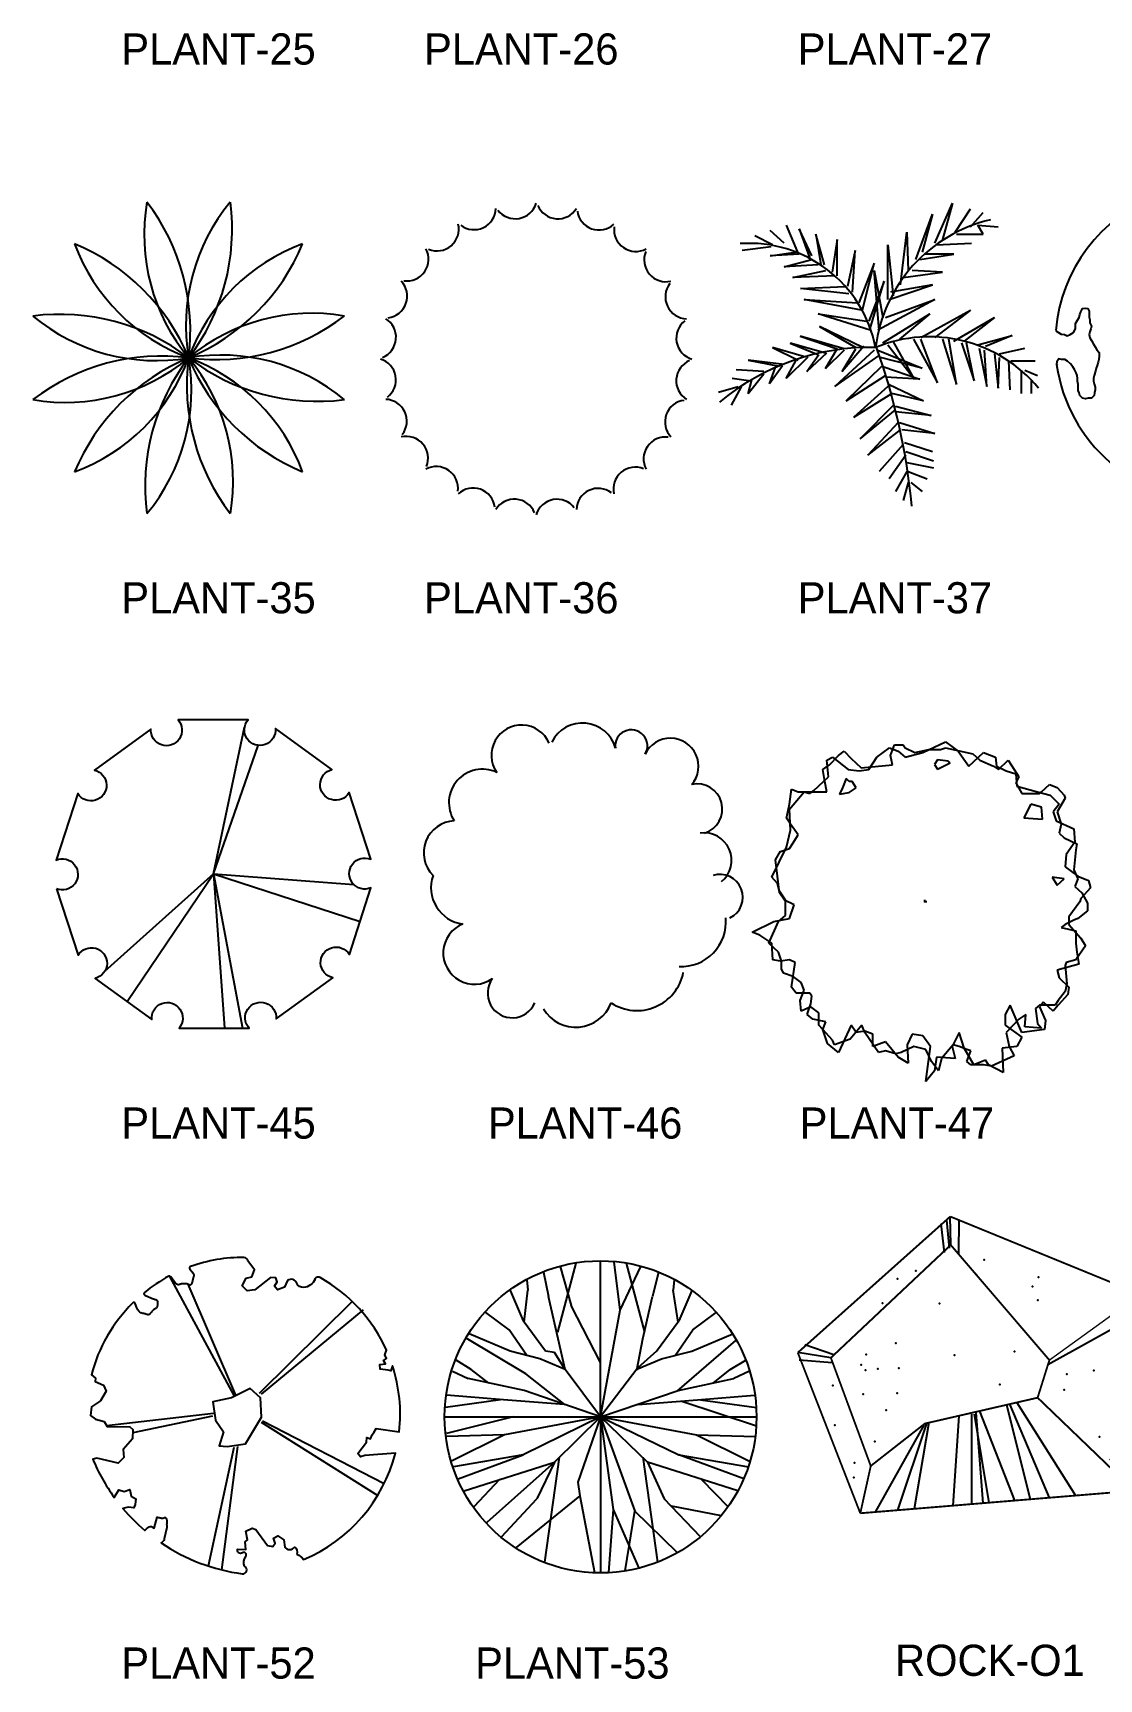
# Model space of a CAD drawing. Extents: x 7.4 to 18.5, y -3.8 to 7.
# Drawn here: x 11.91 to 15.33, y -3.79 to 1.5 of the extents above; entities that cross this region are included whole.
import ezdxf

# ---------------------------------------------------------------- set-up
doc = ezdxf.new("R2010")
doc.units = 0
doc.header["$MEASUREMENT"] = 0
doc.layers.get('0').update_dxf_attribs({"linetype": 'CONTINUOUS'})
doc.layers.add('L-PLNT-SHRUB', color=7, linetype='CONTINUOUS')
doc.layers.add('L-PLNT-TREE', color=7, linetype='CONTINUOUS')
doc.styles.get("Standard").update_dxf_attribs({"font": 'hand1.shx'})

# ---------------------------------------------------------------- blocks, each defined once
blk = doc.blocks.new('LCSHDP03')
at = {"color": 0}
for centre, radius, start, end in [((0.4766, 0.3917), 0.6195, 170.3031, 219.6969), ((-0.6733, 0.0835), 0.679, 352.5922, 37.4078), ((0.6106, 0.1003), 0.6195, 140.3031, 189.6969), ((-0.5393, 0.4085), 0.679, 322.5922, 7.4078), ((0.2149, 0.577), 0.6195, 200.3031, 249.6969), ((-0.6269, -0.2648), 0.679, 22.5922, 67.4078), ((0.581, -0.219), 0.6195, 110.3031, 159.6969), ((-0.2608, 0.6229), 0.679, 292.5922, 337.4078), ((-0.4125, -0.5433), 0.679, 52.5922, 97.4078), ((-0.1043, 0.6066), 0.6195, 230.3031, 279.6969), ((0.3957, -0.4806), 0.6195, 80.3031, 129.6969), ((0.0875, 0.6693), 0.679, 262.5922, 307.4078), ((-0.0875, -0.6773), 0.679, 82.5922, 127.4078), ((0.1043, -0.6146), 0.6195, 50.3031, 99.6969), ((-0.3957, 0.4726), 0.6195, 260.3031, 309.6969), ((-0.581, 0.2109), 0.6195, 290.3031, 339.6969), ((0.2608, -0.6309), 0.679, 112.5922, 157.4078), ((0.5393, -0.4165), 0.679, 142.5922, 187.4078), ((-0.6106, -0.1083), 0.6195, 320.3031, 9.6969), ((0.6733, -0.0915), 0.679, 172.5922, 217.4078), ((0.4125, 0.5353), 0.679, 232.5922, 277.4078), ((-0.2149, -0.585), 0.6195, 20.3031, 69.6969), ((0.6269, 0.2568), 0.679, 202.5922, 247.4078), ((-0.4766, -0.3997), 0.6195, 350.3031, 39.6969)]:
    blk.add_arc(centre, radius, start, end, dxfattribs=at)
at = {"color": 0, "flags": 1}
for tag, p in [('SIZE', (0, 0)), ('ITEM', (0, -0.0833))]:
    blk.add_attdef(tag, p, '', height=0.0486, dxfattribs=at)
blk = doc.blocks.new('SHRUB-18')
at = {"layer": 'L-PLNT-SHRUB'}
blk.add_blockref('LCSHDP03', (-0.0024, 0.0047), dxfattribs=at)
blk = doc.blocks.new('PLANT-35')
blk.add_blockref('SHRUB-18', (0.003, -0.0034))
blk = doc.blocks.new('LCSHSP01')
at = {"color": 0}
for centre, start, end in [((-0.1956, 0.4851), 232.405, 358.2863), ((-0.0633, 0.5201), 217.405, 343.2863), ((0.0736, 0.5198), 202.405, 328.2863), ((-0.3144, 0.4169), 247.405, 13.2863), ((0.2057, 0.484), 187.405, 313.2863), ((0.3241, 0.4152), 172.405, 298.2863), ((-0.4115, 0.3204), 262.405, 28.2863), ((0.4207, 0.3181), 157.405, 283.2863), ((-0.4802, 0.202), 277.405, 43.2863), ((0.4888, 0.1994), 142.405, 268.2863), ((-0.516, 0.0699), 292.405, 58.2863), ((0.5239, 0.067), 127.405, 253.2863), ((-0.5164, -0.067), 307.405, 73.2863), ((0.5235, -0.0699), 112.405, 238.2863), ((-0.4813, -0.1994), 322.405, 88.2863), ((0.4877, -0.202), 97.405, 223.2863), ((-0.4132, -0.3181), 337.405, 103.2863), ((0.4189, -0.3204), 82.405, 208.2863), ((-0.3167, -0.4152), 352.405, 118.2863), ((0.3219, -0.4169), 67.405, 193.2863), ((-0.1983, -0.484), 7.405, 133.2863), ((0.2031, -0.4851), 52.405, 178.2863), ((-0.0661, -0.5198), 22.405, 148.2863), ((0.0708, -0.5201), 37.405, 163.2863)]:
    blk.add_arc(centre, 0.07, start, end, dxfattribs=at)
at = {"color": 0, "flags": 1}
for tag, p in [('SIZE', (0, 0)), ('ITEM', (0, -0.0805))]:
    blk.add_attdef(tag, p, '', height=0.047, dxfattribs=at)
blk = doc.blocks.new('SHRUB-13')
at = {"layer": 'L-PLNT-SHRUB'}
blk.add_blockref('LCSHSP01', (0.0064, -0.0025), dxfattribs=at)
blk = doc.blocks.new('PLANT-36')
blk.add_blockref('SHRUB-13', (-0.0169, -0.0047))
blk = doc.blocks.new('LCPCSP01')
at = {"color": 0}
for p, q in [((0.1269, 0.2821), (0.1799, 0.4275)), ((0.1799, 0.4275), (0.1473, 0.3053)), ((0.188, 0.3344), (0.245, 0.4624)), ((0.245, 0.4624), (0.2124, 0.346)), ((0.2531, 0.3693), (0.302, 0.4449)), ((0.302, 0.3868), (0.3427, 0.4333)), ((-0.2964, 0.3344), (-0.3412, 0.3751)), ((-0.2517, 0.3053), (-0.2883, 0.3926)), ((-0.2476, 0.3809), (-0.215, 0.2879)), ((-0.2069, 0.2937), (-0.2476, 0.3809)), ((0.3264, 0.3926), (0.3916, 0.3868)), ((0.3427, 0.3635), (0.3264, 0.3926)), ((-0.3372, 0.3228), (-0.4308, 0.3111)), ((-0.3331, 0.3286), (-0.3901, 0.3577)), ((-0.1947, 0.3635), (-0.1784, 0.2646)), ((-0.1662, 0.2646), (-0.1947, 0.3635)), ((-0.1255, 0.346), (-0.1417, 0.2413)), ((-0.1255, 0.2297), (-0.1255, 0.346)), ((0.0374, 0.3286), (0.0537, 0.1657)), ((0.0374, 0.1541), (0.0374, 0.3286)), ((0.0781, 0.2006), (0.0984, 0.3693)), ((0.0984, 0.3693), (0.1025, 0.2471)), ((0.1921, 0.3286), (0.3061, 0.3344)), ((0.2572, 0.3635), (0.3427, 0.3635)), ((-0.3412, 0.2937), (-0.2598, 0.3053)), ((-0.2476, 0.2995), (-0.3412, 0.2937)), ((-0.2964, 0.2588), (-0.2069, 0.2821)), ((-0.1865, 0.2646), (-0.2964, 0.2588)), ((-0.0685, 0.3111), (-0.0929, 0.1948)), ((-0.0766, 0.1773), (-0.0685, 0.3111)), ((-0.0074, 0.2704), (-0.0563, 0.1424)), ((-0.044, 0.1192), (-0.0074, 0.2704)), ((0.1392, 0.2821), (0.2491, 0.2995)), ((0.2491, 0.2995), (0.1554, 0.2995)), ((-0.2679, 0.2239), (-0.1621, 0.2471)), ((-0.1336, 0.2297), (-0.2679, 0.2239)), ((0.0252, 0.2122), (-0.0237, 0.0843)), ((-0.0196, 0.061), (0.0252, 0.2122)), ((-0.0074, 0.2471), (0.0211, 0.0959)), ((0.0089, 0.0552), (-0.0074, 0.2471)), ((0.0862, 0.2239), (0.2124, 0.2413)), ((0.2124, 0.2413), (0.1147, 0.2471)), ((-0.2435, 0.189), (-0.101, 0.1948)), ((-0.0888, 0.1715), (-0.2435, 0.189)), ((0.0415, 0.1541), (0.1799, 0.2006)), ((0.1799, 0.2006), (0.0455, 0.1773)), ((-0.2313, 0.1541), (-0.0603, 0.1424)), ((-0.0481, 0.1192), (-0.2313, 0.1541)), ((-0.1865, 0.1075), (-0.0318, 0.0843)), ((-0.0196, 0.0552), (-0.1865, 0.1075)), ((0.188, 0.1541), (0.0048, 0.0552)), ((0.0211, 0.0144), (0.1717, 0.1075)), ((0.0292, 0.0959), (0.188, 0.1541)), ((0.1717, 0.1075), (0.074, 0.0261)), ((0.1432, 0.0319), (0.302, 0.1192)), ((0.302, 0.1192), (0.188, 0.0319)), ((-0.182, 0.0671), (-0.0654, -0.0004)), ((-0.0433, -0.0004), (-0.182, 0.0671)), ((0.2491, 0.0203), (0.3793, 0.0959)), ((0.3793, 0.0959), (0.2816, 0.0203)), ((-0.2765, 0.0131), (-0.1883, -0.0229)), ((-0.1631, -0.0184), (-0.2765, 0.0131)), ((-0.245, 0.0356), (-0.1253, -0.0049)), ((-0.1032, -0.0049), (-0.245, 0.0356)), ((-0.0402, 0.0041), (-0.1095, -0.077)), ((0.0374, 0.0086), (0.1229, -0.1019)), ((0.1229, -0.1019), (0.0537, 0.0203)), ((0.1188, 0.0261), (0.1962, -0.1135)), ((0.1962, -0.1135), (0.1432, 0.0261)), ((0.2124, 0.0261), (0.2572, -0.1194)), ((0.2572, -0.1194), (0.2328, 0.0261)), ((0.2735, 0.0144), (0.3142, -0.1077)), ((0.3142, -0.1077), (0.2898, 0.0144)), ((0.3264, 0.0086), (0.4363, 0.0377)), ((0.4363, 0.0377), (0.3509, 0.0028)), ((-0.4121, -0.0409), (-0.3175, -0.059)), ((-0.2955, -0.0545), (-0.4121, -0.0409)), ((-0.3333, -0.0004), (-0.2513, -0.0409)), ((-0.2261, -0.0319), (-0.3333, -0.0004)), ((-0.2198, -0.0319), (-0.2892, -0.0995)), ((-0.2892, -0.0995), (-0.2576, -0.0409)), ((-0.1599, -0.0184), (-0.223, -0.077)), ((-0.223, -0.077), (-0.1851, -0.0229)), ((-0.1631, -0.068), (-0.1253, -0.0049)), ((-0.1032, -0.0094), (-0.1631, -0.068)), ((-0.0074, -0.0088), (-0.1336, -0.1252)), ((-0.1336, -0.1252), (0.0089, -0.0263)), ((-0.1095, -0.077), (-0.0654, -0.0049)), ((0.0048, -0.0088), (0.1473, -0.067)), ((0.1473, -0.067), (0.013, -0.0321)), ((0.3305, -0.003), (0.3549, -0.1252)), ((0.3549, -0.1252), (0.3468, -0.0088)), ((0.3793, -0.0205), (0.3916, -0.131)), ((0.3916, -0.131), (0.3956, -0.0321)), ((0.3956, -0.0205), (0.4771, -0.003)), ((0.4241, -0.0437), (0.4282, -0.1368)), ((0.4323, -0.0437), (0.5096, -0.0437)), ((-0.4026, -0.1085), (-0.4625, -0.0995)), ((-0.3616, -0.077), (-0.4499, -0.0725)), ((-0.3616, -0.086), (-0.4121, -0.149)), ((-0.4121, -0.149), (-0.3995, -0.104)), ((-0.3018, -0.059), (-0.3427, -0.1175)), ((-0.3427, -0.1175), (-0.3238, -0.0635)), ((0.017, -0.0612), (-0.097, -0.1717)), ((-0.097, -0.1717), (0.0292, -0.0903)), ((0.0211, -0.0612), (0.1392, -0.1019)), ((0.1392, -0.1019), (0.0292, -0.0961)), ((0.4648, -0.0728), (0.4648, -0.1484)), ((0.4771, -0.0728), (0.5178, -0.0903)), ((-0.4436, -0.1265), (-0.5066, -0.1445)), ((-0.4341, -0.1265), (-0.4657, -0.1851)), ((0.0374, -0.1252), (-0.0725, -0.2241)), ((-0.0725, -0.2241), (0.0496, -0.1484)), ((0.0415, -0.1194), (0.1514, -0.1717)), ((0.1514, -0.1717), (0.0496, -0.1484)), ((0.4974, -0.1077), (0.4974, -0.1484)), ((0.0577, -0.1833), (-0.0522, -0.2939)), ((-0.0522, -0.2939), (0.0618, -0.2008)), ((0.0618, -0.1892), (0.1758, -0.2183)), ((0.1758, -0.2183), (0.0618, -0.2066)), ((0.0699, -0.2415), (-0.0278, -0.3462)), ((0.074, -0.2415), (0.188, -0.2764)), ((-0.0278, -0.3462), (0.0781, -0.2648)), ((0.0862, -0.3113), (0.0089, -0.3986)), ((0.188, -0.2764), (0.0822, -0.2648)), ((0.0903, -0.3055), (0.1799, -0.3346)), ((0.0944, -0.3462), (0.0415, -0.4219)), ((0.0944, -0.3346), (0.1839, -0.3637)), ((0.0984, -0.3695), (0.1839, -0.387)), ((0.0984, -0.3986), (0.0618, -0.4626)), ((0.1025, -0.3986), (0.1636, -0.4219)), ((0.1025, -0.4335), (0.0862, -0.4917)), ((0.1107, -0.4335), (0.1473, -0.4626))]:
    blk.add_line(p, q, dxfattribs=at)
for centre, radius, start, end in [((0.4762, -0.0602), 0.4823, 103.1598, 172.8828), ((-0.4084, -0.0798), 0.4137, 11.0675, 94.0085), ((0.1706, -0.4208), 0.4546, 39.604, 112.3619), ((-0.0192, -0.755), 0.7548, 88.7203, 129.9117), ((-2.0394, -0.7224), 2.1642, 5.649, 19.4873)]:
    blk.add_arc(centre, radius, start, end, dxfattribs=at)
at = {"color": 0, "flags": 1}
for tag, p in [('ITEM', (0, 0.0681)), ('SIZE', (0, 0))]:
    blk.add_attdef(tag, p, '', height=0.0423, dxfattribs=at)
blk = doc.blocks.new('SHRUB-08')
at = {"layer": 'L-PLNT-TREE'}
blk.add_blockref('LCPCSP01', (0.0007, -0.018), dxfattribs=at)
blk = doc.blocks.new('PLANT-37')
blk.add_blockref('SHRUB-08', (0.0036, 0.0169))
blk = doc.blocks.new('LCBLSP21')
at = {"color": 0}
for points in [[(-0.1736, 0.4719), (-0.1634, 0.4719), (-0.1532, 0.4651), (-0.1514, 0.455), (-0.1584, 0.4464), (-0.1686, 0.4362), (-0.1772, 0.4294), (-0.1874, 0.4242), (-0.1975, 0.4193), (-0.2061, 0.4159), (-0.2163, 0.4089), (-0.2249, 0.4039), (-0.2351, 0.3953), (-0.2384, 0.3867), (-0.2299, 0.3799), (-0.2197, 0.3765), (-0.1923, 0.3765), (-0.1822, 0.3799), (-0.1736, 0.3833), (-0.1634, 0.3885), (-0.1514, 0.3867), (-0.1413, 0.3833), (-0.1311, 0.3817), (-0.1209, 0.3833), (-0.1123, 0.3851), (-0.1037, 0.3885), (-0.0954, 0.3971), (-0.0868, 0.3987), (-0.0782, 0.4005), (-0.068, 0.4039), (-0.0594, 0.4073), (-0.0493, 0.4159), (-0.0407, 0.4175), (-0.0271, 0.4193), (-0.0084, 0.4193), (0.0018, 0.4227), (0.0104, 0.4227), (0.0206, 0.4208), (0.0292, 0.4193), (0.0409, 0.4227), (0.0495, 0.426), (0.0581, 0.431), (0.0649, 0.4396), (0.0649, 0.4482), (0.0597, 0.4568), (0.0495, 0.4602), (0.0307, 0.4602), (0.0221, 0.4584), (0.012, 0.455), (0.0018, 0.455), (-0.0068, 0.4568), (-0.017, 0.4568), (-0.0255, 0.4602), (-0.0357, 0.4636), (-0.0391, 0.4753), (-0.0407, 0.4839), (-0.0357, 0.4925), (-0.0271, 0.4975), (-0.0185, 0.5027)], [(0.4941, 0.0836), (0.4839, 0.0818), (0.4737, 0.0836), (0.4651, 0.092), (0.4584, 0.1092), (0.455, 0.1193), (0.4498, 0.1279), (0.443, 0.1381), (0.4414, 0.1467), (0.4414, 0.1569), (0.438, 0.167), (0.4276, 0.1756), (0.4175, 0.1738), (0.4091, 0.1652), (0.4039, 0.155), (0.4039, 0.1363), (0.4073, 0.1261), (0.4073, 0.0886), (0.4091, 0.0784), (0.4107, 0.0698), (0.4141, 0.0597), (0.4175, 0.0511), (0.4193, 0.0409), (0.4193, 0.0221), (0.4141, 0.0102), (0.4073, 0), (0.4021, -0.0102), (0.3987, -0.0188), (0.3971, -0.0289), (0.3937, -0.0391), (0.3919, -0.0477), (0.3903, -0.0579), (0.3903, -0.0664), (0.3919, -0.0784), (0.3937, -0.0886), (0.3937, -0.0988), (0.3953, -0.1074), (0.3971, -0.1175), (0.3971, -0.1261), (0.3987, -0.1363), (0.4005, -0.1465), (0.4039, -0.155), (0.4073, -0.1652), (0.4091, -0.1738), (0.4125, -0.184), (0.4227, -0.184), (0.4312, -0.1772), (0.4346, -0.1686), (0.4328, -0.16), (0.4312, -0.1499), (0.4328, -0.1413), (0.4362, -0.1311), (0.4448, -0.1209), (0.4534, -0.1175), (0.4636, -0.1157), (0.4737, -0.1191), (0.4823, -0.1227), (0.4857, -0.1227)], [(-0.5009, 0.0409), (-0.4923, 0.0359), (-0.4837, 0.0307), (-0.4735, 0.0289), (-0.4649, 0.0255), (-0.4547, 0.0289), (-0.4446, 0.0359), (-0.4378, 0.0477), (-0.4378, 0.0649), (-0.431, 0.075), (-0.4258, 0.0836), (-0.4242, 0.0938), (-0.4206, 0.1024), (-0.4156, 0.1126), (-0.4071, 0.1141), (-0.3985, 0.1126), (-0.3935, 0.104), (-0.3935, 0.0852), (-0.3917, 0.0766), (-0.3917, 0.0664), (-0.3867, 0.0563), (-0.3883, 0.0477), (-0.3917, 0.0375), (-0.3935, 0.0289), (-0.3917, 0.0188), (-0.3867, 0.0102), (-0.3799, -0.0016), (-0.3747, -0.0102), (-0.3695, -0.0203), (-0.3612, -0.0289), (-0.3612, -0.0391), (-0.3628, -0.0511), (-0.3646, -0.0597), (-0.368, -0.0698), (-0.3713, -0.0784), (-0.3729, -0.0886), (-0.3781, -0.1022), (-0.3799, -0.1107), (-0.3799, -0.1209), (-0.3781, -0.1295), (-0.3747, -0.1397), (-0.3747, -0.1483), (-0.3763, -0.1584), (-0.3781, -0.167), (-0.3867, -0.1754), (-0.3969, -0.1754), (-0.4055, -0.1772), (-0.4156, -0.1754), (-0.4242, -0.167), (-0.4258, -0.1584), (-0.4292, -0.1499), (-0.4292, -0.1311), (-0.431, -0.1209), (-0.431, -0.1123), (-0.4326, -0.1022), (-0.436, -0.0936), (-0.4412, -0.0834), (-0.4464, -0.0748), (-0.4532, -0.0646), (-0.4633, -0.0563), (-0.4719, -0.0511), (-0.4821, -0.0511), (-0.4907, -0.0493), (-0.4975, -0.0579), (-0.499, -0.0664), (-0.4957, -0.068)], [(0.1806, -0.4667), (0.1704, -0.4667), (0.1636, -0.4566), (0.1654, -0.448), (0.1722, -0.4378), (0.1824, -0.4344), (0.191, -0.431), (0.2012, -0.4258), (0.2097, -0.419), (0.2199, -0.4089), (0.2301, -0.4003), (0.2387, -0.3919), (0.2488, -0.3867), (0.2522, -0.3781), (0.2507, -0.368), (0.2421, -0.3646), (0.2249, -0.3646), (0.2147, -0.3628), (0.2045, -0.3612), (0.196, -0.3628), (0.1858, -0.368), (0.1806, -0.3765), (0.1704, -0.3781), (0.1602, -0.3713), (0.1517, -0.3664), (0.1415, -0.3646), (0.1329, -0.3664), (0.1227, -0.3713), (0.1141, -0.3747), (0.104, -0.3815), (0.0938, -0.3867), (0.0852, -0.3885), (0.075, -0.3919), (0.0649, -0.3969), (0.0563, -0.4003), (0.0477, -0.4071), (0.0375, -0.4141), (0.0273, -0.4208), (0.0188, -0.4224), (-0.0102, -0.4224), (-0.0203, -0.4242), (-0.0305, -0.4258), (-0.0391, -0.4276), (-0.0477, -0.4276), (-0.0579, -0.4344), (-0.0628, -0.443), (-0.0628, -0.4532), (-0.0527, -0.4584), (-0.0425, -0.4599), (-0.0339, -0.4584), (-0.0237, -0.4566), (-0.0151, -0.4584), (-0.005, -0.4633), (0.0036, -0.4685), (0.0138, -0.4735), (0.0172, -0.4821), (0.0172, -0.4907), (0.012, -0.4993), (0.0104, -0.4993)]]:
    blk.add_lwpolyline(points, dxfattribs=at)
for start, end in [(9.5902, 92.4649), (110.205, 175.3219), (187.8021, 271.0399), (290.8963, 345.6516)]:
    blk.add_arc((-0.0005, 0.0016), 0.5023, start, end, dxfattribs=at)
at = {"color": 0, "flags": 1}
for tag, p in [('ITEM', (0.0055, 0.1056)), ('SIZE', (0, 0))]:
    blk.add_attdef(tag, p, '', height=0.0837, dxfattribs=at)
blk = doc.blocks.new('DEC-S25')
at = {"layer": 'L-PLNT-TREE'}
blk.add_blockref('LCBLSP21', (0.0075, -0.0133), dxfattribs=at)
blk = doc.blocks.new('PLANT-38')
blk.add_blockref('DEC-S25', (0.0312, 0.0002))
blk = doc.blocks.new('DEC-S06')
at = {"color": 0}
blk.add_lwpolyline([(-0.5045, -0.0475), (-0.4351, -0.2611, -1.505567), (-0.3802, -0.335), (-0.1985, -0.467, -1.505567), (-0.1107, -0.4945), (0.1139, -0.4945, -1.505567), (0.2011, -0.4651), (0.3828, -0.3331, -1.505567), (0.4361, -0.2581), (0.5055, -0.0445, -1.505567), (0.5045, 0.0475), (0.4351, 0.2611, -1.505567), (0.3802, 0.335), (0.1985, 0.467, -1.505567), (0.1107, 0.4945), (-0.1139, 0.4945, -1.505567), (-0.2011, 0.4651), (-0.3828, 0.3331, -1.505567), (-0.4361, 0.2581), (-0.5055, 0.0445, -1.505567)], format="xyb", close=True, dxfattribs=at)
for points in [[(0, 0), (0.0997, 0.4708)], [(0, 0), (0.1429, 0.4127)], [(0, 0), (-0.3501, -0.3135)], [(-0.2774, -0.4097), (0, 0)], [(0, 0), (0.0353, -0.4945)], [(0, 0), (0.0933, -0.4945)], [(0, 0), (0.4703, -0.1528)], [(0, 0), (0.4506, -0.0342)]]:
    blk.add_lwpolyline(points, dxfattribs=at)
at = {"color": 0, "flags": 1}
for tag, p in [('SIZE', (0, 0)), ('ITEM', (0, 0.0281))]:
    blk.add_attdef(tag, p, '', height=0.0169, dxfattribs=at)
blk = doc.blocks.new('PLANT-45')
blk.add_blockref('DEC-S06', (-0.0084, -0.0025))
blk = doc.blocks.new('FLAGSTONE')
for p, q in [((-0.156, 1.161), (-0.193, 1.467)), ((-0.137, 1.504), (-0.108, 1.205)), ((-0.09, 1.24), (-0.095, 1.544)), ((-0.003, 1.145), (-0.001, 1.513)), ((0.949, -0.039), (1.975, 0.532)), ((-1.373, 0.033), (-1.727, 0.088)), ((-1.36, -0.02), (-1.712, 0.006)), ((-1.341, 0.065), (-1.653, 0.17)), ((0.506, -0.472), (0.762, -1.48)), ((0.542, -0.471), (0.962, -1.464)), ((0.619, -0.445), (1.245, -1.441)), ((-0.378, -0.688), (-0.894, -1.61)), ((-0.346, -0.661), (-0.66, -1.597)), ((-0.326, -0.66), (-0.483, -1.583)), ((-0.005, -0.588), (-0.069, -1.549)), ((0.133, -0.571), (0.132, -1.532)), ((0.16, -0.57), (0.319, -1.517)), ((0.177, -0.552), (0.253, -1.522)), ((0.217, -0.539), (0.592, -1.494))]:
    blk.add_line(p, q)
for points, const_width in [([(-1.727, 0.088), (-0.095, 1.544)], 0.02), ([(-0.095, 1.544), (1.941, 0.712)], 0.02), ([(1.941, 0.712), (0.966, 0.008)], 0.015), ([(1.875, -1.389), (1.941, 0.712)], 0.02), ([(-1.058, -1.63), (-1.727, 0.088)], 0.02), ([(1.875, -1.389), (0.84, -0.394)], 0.02), ([(-0.946, -1.124), (-1.058, -1.63)], 0.02), ([(-1.058, -1.63), (1.875, -1.389)], 0.02)]:
    blk.add_lwpolyline(points, dxfattribs=dict(const_width=const_width))
at = {"const_width": 0.02}
blk.add_lwpolyline([(-1.373, 0.033), (-0.946, -1.124), (-0.367, -0.671), (0.84, -0.394), (0.966, 0.008), (-0.09, 1.24)], close=True, dxfattribs=at)
for p in [(0.267, 1.081), (-0.463, 0.962), (0.182, 0.923), (0.849, 0.896), (-0.66, 0.879), (0.785, 0.794), (-0.82, 0.619), (-0.21, 0.613), (0.844, 0.651), (-0.676, 0.189), (-0.995, 0.069), (-0.051, 0.06), (0.591, 0.099), (-1.047, -0.044), (-1.002, -0.098), (-0.869, -0.084), (-0.647, -0.078), (1.152, -0.143), (1.44, -0.102), (-1.353, -0.263), (-0.662, -0.346), (0.434, -0.251), (1.123, -0.311), (1.753, -0.195), (-1.028, -0.355), (-0.78, -0.527), (1.727, -0.485), (-1.331, -0.686), (-0.904, -0.864), (1.502, -0.813), (1.619, -1.055), (-1.121, -1.092), (-1.128, -1.248)]:
    blk.add_point(p)
blk = doc.blocks.new('ROCK-01')
at = {"xscale": 0.3, "yscale": 0.3, "zscale": 0.3}
blk.add_blockref('FLAGSTONE', (0.009, 0.0355), dxfattribs=at)
blk = doc.blocks.new('PLANT-46')
at = {"color": 0}
for centre, radius, start, end in [((-0.1993, 0.3582, -0.4291), 0.0968, 23.682, 214.583), ((-0.0034, 0.3518, -0.4291), 0.1099, 15.4767, 153.6394), ((0.1535, 0.388, -0.4291), 0.0516, 329.171, 187.753), ((0.279, 0.3227, -0.4291), 0.0901, 319.5927, 154.3963), ((-0.3248, 0.2059, -0.4291), 0.1076, 64.7724, 212.8726), ((0.365, 0.1857, -0.4291), 0.0806, 286.947, 102.4612), ((-0.411, 0.0451, -0.4291), 0.1025, 92.3515, 225.159), ((0.3868, 0.0211, -0.4291), 0.0883, 309.4697, 97.7765), ((-0.372, -0.0666, -0.4291), 0.1179, 160.7139, 262.2458), ((0.4379, -0.0978, -0.4291), 0.0736, 296.0456, 107.5455), ((-0.3503, -0.2764, -0.4291), 0.1004, 111.987, 305.1303), ((0.3137, -0.1764, -0.4291), 0.1434, 267.211, 4.9954), ((-0.2289, -0.4053, -0.4291), 0.079, 143.7188, 336.7768), ((0.1718, -0.3097, -0.4291), 0.1515, 236.7913, 348.8021), ((-0.0249, -0.3928, -0.4291), 0.1218, 211.1992, 339.0082)]:
    blk.add_arc(centre, radius, start, end, dxfattribs=at)
blk = doc.blocks.new('PLANT-52')
at = {"color": 7}
for p, q in [((-0.0188, 0.0469), (-0.2262, 0.4303)), ((-0.014, 0.0481), (-0.1669, 0.4038)), ((0.0621, 0.054), (0.3605, 0.3484)), ((0.0687, 0.0506), (0.3967, 0.3212)), ((-0.0855, -0.0107), (-0.4284, -0.0509)), ((-0.0881, -0.0195), (-0.3448, -0.0727)), ((0.0676, -0.0388), (0.4421, -0.2738)), ((0.0724, -0.0343), (0.4632, -0.2351)), ((-0.0198, -0.1206), (-0.102, -0.5004)), ((-0.0086, -0.117), (-0.0596, -0.5126))]:
    blk.add_line(p, q, dxfattribs=at)
blk.add_lwpolyline([(0.1823, -0.4628, -0.159625), (0.2036, -0.4795, 0.236298), (0.4987, -0.1382), (0.4006, -0.1458), (0.3868, -0.1501), (0.3785, -0.1397), (0.4064, -0.1029), (0.4066, -0.088), (0.4186, -0.0918), (0.4237, -0.0791), (0.4296, -0.0719), (0.4367, -0.0596), (0.5112, -0.0693, 0.106371), (0.4896, 0.1416), (0.4839, 0.1257), (0.4754, 0.1276), (0.4494, 0.1314), (0.4484, 0.1461), (0.4668, 0.1486), (0.4603, 0.159), (0.4697, 0.1658), (0.4644, 0.177), (0.4701, 0.1921, 0.16076), (0.257, 0.4254, 0.512156), (0.2385, 0.4168), (0.2409, 0.42, -0.282008), (0.2041, 0.3934, -0.331948), (0.1824, 0.4072, 0.504641), (0.1522, 0.4156), (0.143, 0.3944), (0.1207, 0.3864), (0.1101, 0.3976), (0.1192, 0.4116), (0.1148, 0.4243), (0.0975, 0.4253), (0.0474, 0.3858), (0.0233, 0.3826), (0.0065, 0.3982), (0.0195, 0.4229), (0.038, 0.4274), (0.0463, 0.4503), (0.025, 0.4791, 0.372341), (0.0126, 0.4899, 0.087139), (-0.1593, 0.4606, 0.52938), (-0.1614, 0.4525), (-0.1533, 0.4433), (-0.1514, 0.4407), (-0.1501, 0.4385), (-0.1492, 0.4364), (-0.1487, 0.4346), (-0.1486, 0.433), (-0.1486, 0.4316), (-0.1488, 0.4304), (-0.149, 0.4292), (-0.1493, 0.4282), (-0.1497, 0.4272), (-0.15, 0.4262), (-0.1504, 0.4252), (-0.1508, 0.4242), (-0.1511, 0.423), (-0.1515, 0.4217), (-0.1518, 0.4203), (-0.1521, 0.4187), (-0.1524, 0.417), (-0.1527, 0.4153), (-0.1531, 0.4135), (-0.1535, 0.4117), (-0.1539, 0.41), (-0.1545, 0.4084), (-0.1551, 0.4068), (-0.1557, 0.4054), (-0.1565, 0.4042), (-0.1572, 0.4031), (-0.158, 0.4022), (-0.1589, 0.4015), (-0.1597, 0.401), (-0.1605, 0.4008), (-0.1613, 0.4008), (-0.1621, 0.401), (-0.1628, 0.4014), (-0.1636, 0.4019), (-0.1645, 0.4024), (-0.1654, 0.403), (-0.1664, 0.4036), (-0.1675, 0.4041), (-0.1687, 0.4045), (-0.17, 0.4048), (-0.1713, 0.405), (-0.1728, 0.4051), (-0.1744, 0.4052), (-0.176, 0.4053), (-0.1776, 0.4053), (-0.1793, 0.4053), (-0.181, 0.4053), (-0.1828, 0.4052), (-0.1845, 0.4051), (-0.1863, 0.405), (-0.1881, 0.4048), (-0.1898, 0.4045), (-0.1916, 0.404), (-0.1934, 0.4034), (-0.1951, 0.4027), (-0.197, 0.4021), (-0.199, 0.402), (-0.2014, 0.4026), (-0.2041, 0.4043), (-0.2074, 0.4074), (-0.2113, 0.4121), (-0.2221, 0.4281, 0.385168), (-0.2286, 0.4297, 0.046766), (-0.3069, 0.3776, 0.543104), (-0.306, 0.3692), (-0.2942, 0.3632), (-0.2892, 0.361), (-0.2849, 0.3593), (-0.281, 0.3579), (-0.2777, 0.3569), (-0.2748, 0.3561), (-0.2723, 0.3553), (-0.2703, 0.3545), (-0.2687, 0.3536), (-0.2674, 0.3525), (-0.2664, 0.3514), (-0.2657, 0.3501), (-0.2653, 0.3487), (-0.265, 0.3472), (-0.2648, 0.3455), (-0.2648, 0.3438), (-0.2648, 0.3419), (-0.2649, 0.3399), (-0.2651, 0.338), (-0.2655, 0.336), (-0.2659, 0.3341), (-0.2666, 0.3322), (-0.2674, 0.3305), (-0.2684, 0.3289), (-0.2696, 0.3275), (-0.271, 0.3263), (-0.2726, 0.3251), (-0.2743, 0.324), (-0.276, 0.3229), (-0.2777, 0.3217), (-0.2794, 0.3204), (-0.2811, 0.3189), (-0.2826, 0.3172), (-0.2841, 0.3153), (-0.2854, 0.3135), (-0.2868, 0.3116), (-0.2882, 0.3099), (-0.2896, 0.3084), (-0.291, 0.3072), (-0.2925, 0.3064), (-0.2942, 0.3061), (-0.296, 0.3061), (-0.2979, 0.3065), (-0.2999, 0.307), (-0.3021, 0.3077), (-0.3044, 0.3085), (-0.3069, 0.3092), (-0.3095, 0.3098), (-0.3123, 0.3103), (-0.3153, 0.3109), (-0.3184, 0.312), (-0.3216, 0.3139), (-0.3248, 0.317), (-0.3282, 0.3217), (-0.3316, 0.3283), (-0.3367, 0.3417, 0.541727), (-0.345, 0.3435, 0.13428), (-0.4775, 0.1129), (-0.4644, 0.1029), (-0.4649, 0.0921), (-0.438, 0.08), (-0.4295, 0.0612), (-0.4485, 0.03), (-0.4767, 0.0108), (-0.4802, -0.0171), (-0.4643, -0.0296), (-0.4363, -0.0371), (-0.4272, -0.053), (-0.3544, -0.054), (-0.3444, -0.0623), (-0.3455, -0.0927), (-0.3751, -0.1264), (-0.3732, -0.1525), (-0.3911, -0.1701), (-0.4595, -0.1543), (-0.4728, -0.1577, 0.05814), (-0.4042, -0.2802), (-0.3893, -0.2559), (-0.372, -0.2617), (-0.3536, -0.2548), (-0.3493, -0.2763), (-0.3346, -0.2853), (-0.3369, -0.3034), (-0.3411, -0.3136), (-0.3592, -0.3113), (-0.3761, -0.316, 0.040997), (-0.3061, -0.3862), (-0.3001, -0.3806), (-0.2953, -0.3768), (-0.2915, -0.3745), (-0.2884, -0.3735), (-0.286, -0.3734), (-0.284, -0.374), (-0.2823, -0.375), (-0.2808, -0.3761), (-0.2792, -0.377), (-0.2775, -0.3779), (-0.2759, -0.3786), (-0.2659, -0.3433), (-0.2642, -0.3438), (-0.2625, -0.3442), (-0.2608, -0.3447), (-0.2591, -0.3451), (-0.2575, -0.3454), (-0.2559, -0.3458), (-0.2543, -0.3461), (-0.2528, -0.3464), (-0.2513, -0.3466), (-0.2499, -0.3467), (-0.2486, -0.3467), (-0.2474, -0.3465), (-0.2462, -0.3463), (-0.2451, -0.346), (-0.2441, -0.3456), (-0.2431, -0.3452), (-0.2422, -0.3449), (-0.2414, -0.3447), (-0.2406, -0.3447), (-0.2398, -0.3449), (-0.2391, -0.3453), (-0.2384, -0.3459), (-0.2377, -0.3468), (-0.2372, -0.3478), (-0.2366, -0.3491), (-0.2362, -0.3505), (-0.2359, -0.352), (-0.2356, -0.3536), (-0.2355, -0.3553), (-0.2354, -0.3571), (-0.2354, -0.3589), (-0.2355, -0.3607), (-0.2355, -0.3625), (-0.2356, -0.3642), (-0.2357, -0.3658), (-0.2357, -0.3673), (-0.2356, -0.3686), (-0.2355, -0.3698), (-0.2354, -0.3709), (-0.2352, -0.372), (-0.2351, -0.373), (-0.235, -0.374), (-0.2349, -0.3751), (-0.2349, -0.3763), (-0.2433, -0.4135), (-0.2436, -0.4149), (-0.2442, -0.4164), (-0.245, -0.4181), (-0.2463, -0.4198), (-0.2481, -0.4218), (-0.2505, -0.4239), (-0.2536, -0.4261, 0.116774), (0.0072, -0.5253, 0.827056), (0.015, -0.5018), (0.0139, -0.5012, -0.279978), (0.0182, -0.47, 0.861625), (0.0073, -0.4581, -0.733583), (-0.0078, -0.446), (0.0185, -0.4473), (0.0168, -0.423), (0.024, -0.4164), (0.0181, -0.389), (0.0385, -0.3786), (0.0506, -0.3829), (0.0882, -0.4344), (0.1051, -0.438), (0.1127, -0.427), (0.1077, -0.4111), (0.1209, -0.4031), (0.1403, -0.4168), (0.1435, -0.4397, 0.504641), (0.1749, -0.4397, -0.350802)], format="xyb", close=True, dxfattribs=at)
blk.add_lwpolyline([(-0.0414, -0.1164), (0.0178, -0.1081), (0.0684, -0.0228), (0.0652, 0.0396), (0.0323, 0.0692), (-0.0275, 0.039), (-0.0877, 0.0264), (-0.0794, -0.0328), (-0.0527, -0.0698), (-0.0675, -0.1148)], close=True, dxfattribs=at)
blk = doc.blocks.new('TREE012P')
at = {"color": 7, "linetype": 'Continuous'}
for p, q in [((-275, 467.96875), (-256.25, 482.03125)), ((-256.25, 482.03125), (-234.375, 458.59375)), ((-153.125, 463.28125), (-112.5, 492.1875)), ((-112.5, 492.1875), (-84.375, 482.03125)), ((-109.375, 467.96875), (-96.875, 502.34375)), ((-96.875, 502.34375), (-68.75, 502.34375)), ((-84.375, 482.03125), (-62.5, 463.28125)), ((-68.75, 502.34375), (-62.5, 492.1875)), ((-62.5, 492.1875), (-31.25, 478.125)), ((-62.5, 463.28125), (-6.25, 478.125)), ((-31.25, 478.125), (12.5, 487.5)), ((-6.25, 478.125), (65.625, 511.71875)), ((12.5, 487.5), (50, 487.5)), ((50, 487.5), (65.625, 492.1875)), ((65.625, 511.71875), (106.25, 482.03125)), ((65.625, 492.1875), (153.125, 473.4375)), ((106.25, 482.03125), (140.625, 434.375)), ((140.625, 434.375), (187.5, 478.125)), ((153.125, 473.4375), (175, 453.125)), ((187.5, 478.125), (225, 463.28125)), ((-325, 424.21875), (-303.125, 439.0625)), ((-318.75, 385.9375), (-325, 424.21875)), ((-312.5, 453.125), (-293.75, 463.28125)), ((-306.25, 400), (-312.5, 453.125)), ((-303.125, 439.0625), (-275, 467.96875)), ((-293.75, 463.28125), (-243.75, 424.21875)), ((-243.75, 424.21875), (-209.375, 419.53125)), ((-234.375, 458.59375), (-203.125, 428.90625)), ((-209.375, 419.53125), (-178.125, 424.21875)), ((-203.125, 428.90625), (-103.125, 439.0625)), ((-178.125, 424.21875), (-153.125, 463.28125)), ((-103.125, 439.0625), (-109.375, 467.96875)), ((40.625, 454.6875), (31.25, 439.84375)), ((31.25, 439.84375), (40.625, 425)), ((75, 450), (40.625, 454.6875)), ((40.625, 425), (81.25, 445.3125)), ((81.25, 445.3125), (75, 450)), ((175, 453.125), (218.75, 434.375)), ((218.75, 434.375), (234.375, 424.21875)), ((225, 463.28125), (228.125, 434.375)), ((228.125, 434.375), (259.375, 419.53125)), ((234.375, 424.21875), (265.625, 453.125)), ((259.375, 419.53125), (290.625, 410.15625)), ((265.625, 453.125), (284.375, 424.21875)), ((284.375, 424.21875), (300, 400)), ((-353.125, 357.03125), (-306.25, 400)), ((-312.5, 352.34375), (-318.75, 385.9375)), ((-250, 395.3125), (-262.5, 365.625)), ((-240.625, 385.15625), (-250, 395.3125)), ((-231.25, 385.15625), (-240.625, 385.15625)), ((-218.75, 365.625), (-231.25, 385.15625)), ((290.625, 410.15625), (293.75, 371.09375)), ((300, 400), (290.625, 381.25)), ((290.625, 381.25), (309.375, 346.875)), ((293.75, 371.09375), (359.375, 352.34375)), ((371.875, 352.34375), (396.875, 375.78125)), ((396.875, 375.78125), (421.875, 366.40625)), ((-431.25, 313.28125), (-425, 360.9375)), ((-431.25, 297.65625), (-384.375, 352.34375)), ((-425, 360.9375), (-403.125, 352.34375)), ((-403.125, 352.34375), (-337.5, 352.34375)), ((-384.375, 352.34375), (-365.625, 346.875)), ((-365.625, 346.875), (-353.125, 357.03125)), ((-337.5, 352.34375), (-312.5, 352.34375)), ((-262.5, 365.625), (-271.875, 345.3125)), ((-271.875, 345.3125), (-240.625, 350)), ((-240.625, 350), (-218.75, 365.625)), ((309.375, 346.875), (365.625, 346.875)), ((359.375, 352.34375), (400, 342.1875)), ((365.625, 346.875), (371.875, 352.34375)), ((400, 342.1875), (428.125, 313.28125)), ((421.875, 366.40625), (443.75, 342.1875)), ((446.875, 332.03125), (421.875, 289.0625)), ((443.75, 342.1875), (446.875, 332.03125)), ((-440.625, 268.75), (-431.25, 313.28125)), ((-428.125, 250), (-440.625, 268.75)), ((-428.125, 230.46875), (-431.25, 297.65625)), ((337.5, 313.28125), (315.625, 270.3125)), ((315.625, 270.3125), (375, 265.625)), ((371.875, 303.90625), (337.5, 313.28125)), ((375, 265.625), (371.875, 303.90625)), ((428.125, 313.28125), (409.375, 289.0625)), ((409.375, 289.0625), (418.75, 260.15625)), ((421.875, 289.0625), (434.375, 250)), ((-440.625, 176.5625), (-428.125, 230.46875)), ((-403.125, 215.625), (-428.125, 250)), ((-421.875, 186.71875), (-403.125, 215.625)), ((418.75, 260.15625), (475, 235.15625)), ((434.375, 250), (428.125, 221.09375)), ((428.125, 221.09375), (443.75, 206.25)), ((475, 235.15625), (478.125, 192.1875)), ((-487.5, 80.46875), (-440.625, 176.5625)), ((-475, 135.9375), (-459.375, 163.28125)), ((-459.375, 162.5), (-431.25, 172.65625)), ((-431.25, 172.65625), (-421.875, 186.71875)), ((443.75, 206.25), (484.375, 186.71875)), ((478.125, 192.1875), (450, 153.125)), ((481.25, 167.96875), (475, 104.6875)), ((484.375, 186.71875), (481.25, 167.96875)), ((-468.75, 84.375), (-475, 135.9375)), ((450, 153.125), (446.875, 114.0625)), ((446.875, 114.0625), (487.5, 84.375)), ((-468.75, 60.9375), (-487.5, 80.46875)), ((-462.5, 31.25), (-468.75, 84.375)), ((-462.5, 36.71875), (-468.75, 60.9375)), ((406.25, 80.46875), (421.875, 55.46875)), ((443.75, 75.78125), (406.25, 80.46875)), ((421.875, 55.46875), (443.75, 75.78125)), ((475, 104.6875), (487.5, 75.78125)), ((487.5, 75.78125), (478.125, 51.5625)), ((487.5, 84.375), (521.875, 70.3125)), ((521.875, 70.3125), (528.125, 46.875)), ((-443.75, 7.8125), (-462.5, 36.71875)), ((-446.875, 7.8125), (-462.5, 31.25)), ((-415.625, -7.03125), (-446.875, 7.8125)), ((-443.75, -40.625), (-443.75, 7.8125)), ((0, 3.90625), (-3.125, 3.90625)), ((0, 3.90625), (0, 8.59375)), ((0, 3.90625), (6.25, 3.90625)), ((0, 3.90625), (0, 0)), ((493.75, 2.34375), (459.375, -45.3125)), ((478.125, 51.5625), (500, 31.25)), ((496.875, 12.5), (493.75, 2.34375)), ((528.125, 46.875), (496.875, 12.5)), ((500, 31.25), (518.75, -2.34375)), ((-481.25, -60.15625), (-431.25, -50.78125)), ((-465.625, -60.15625), (-443.75, -40.625)), ((-431.25, -50.78125), (-415.625, -7.03125)), ((459.375, -45.3125), (459.375, -69.53125)), ((487.5, -50.78125), (475, -55.46875)), ((518.75, -26.5625), (487.5, -50.78125)), ((518.75, -2.34375), (518.75, -26.5625)), ((-550, -94.53125), (-481.25, -60.15625)), ((-525, -103.90625), (-550, -94.53125)), ((-487.5, -128.90625), (-525, -103.90625)), ((-496.875, -128.90625), (-465.625, -60.15625)), ((446.875, -69.53125), (434.375, -79.6875)), ((434.375, -79.6875), (481.25, -89.84375)), ((475, -55.46875), (446.875, -69.53125)), ((459.375, -69.53125), (496.875, -113.28125)), ((481.25, -89.84375), (481.25, -128.90625)), ((-465.625, -157.8125), (-496.875, -128.90625)), ((-484.375, -182.03125), (-487.5, -128.90625)), ((481.25, -128.90625), (484.375, -157.8125)), ((512.5, -137.5), (481.25, -182.03125)), ((496.875, -113.28125), (512.5, -137.5)), ((-459.375, -186.71875), (-484.375, -182.03125)), ((-456.25, -186.71875), (-465.625, -157.8125)), ((-431.25, -182.03125), (-459.375, -186.71875)), ((-456.25, -210.9375), (-456.25, -186.71875)), ((-412.5, -190.625), (-431.25, -182.03125)), ((-425, -268.75), (-412.5, -190.625)), ((490.625, -196.09375), (421.875, -215.625)), ((450, -190.625), (446.875, -200.78125)), ((446.875, -200.78125), (453.125, -258.59375)), ((481.25, -182.03125), (450, -190.625)), ((484.375, -157.8125), (490.625, -196.09375)), ((-450, -225), (-456.25, -210.9375)), ((-418.75, -235.15625), (-450, -225)), ((-393.75, -253.90625), (-418.75, -235.15625)), ((-384.375, -278.90625), (-393.75, -253.90625)), ((421.875, -215.625), (428.125, -239.84375)), ((428.125, -239.84375), (459.375, -268.75)), ((453.125, -258.59375), (446.875, -282.8125)), ((-409.375, -288.28125), (-425, -268.75)), ((-365.625, -288.28125), (-409.375, -288.28125)), ((-396.875, -311.71875), (-384.375, -278.90625)), ((-393.75, -346.09375), (-396.875, -311.71875)), ((-359.375, -297.65625), (-365.625, -288.28125)), ((-362.5, -321.875), (-359.375, -297.65625)), ((425, -311.71875), (415.625, -326.5625)), ((446.875, -282.8125), (425, -311.71875)), ((456.25, -292.96875), (425, -326.5625)), ((459.375, -268.75), (456.25, -292.96875)), ((-362.5, -332.03125), (-393.75, -346.09375)), ((-375, -356.25), (-362.5, -321.875)), ((-356.25, -371.09375), (-375, -356.25)), ((-337.5, -350.78125), (-362.5, -332.03125)), ((-337.5, -389.84375), (-337.5, -350.78125)), ((271.875, -326.5625), (256.25, -356.25)), ((256.25, -356.25), (256.25, -389.84375)), ((309.375, -414.0625), (271.875, -326.5625)), ((321.875, -356.25), (300, -371.09375)), ((318.75, -395.3125), (321.875, -356.25)), ((365.625, -326.5625), (353.125, -336.71875)), ((353.125, -336.71875), (359.375, -385.15625)), ((378.125, -317.1875), (365.625, -332.03125)), ((368.75, -326.5625), (365.625, -326.5625)), ((365.625, -332.03125), (384.375, -375)), ((415.625, -326.5625), (368.75, -326.5625)), ((409.375, -346.09375), (378.125, -317.1875)), ((425, -326.5625), (409.375, -346.09375)), ((-315.625, -379.6875), (-356.25, -371.09375)), ((-325, -403.90625), (-337.5, -389.84375)), ((-325, -403.90625), (-315.625, -379.6875)), ((-309.375, -448.4375), (-325, -403.90625)), ((-293.75, -438.28125), (-325, -403.90625)), ((-234.375, -389.84375), (-275, -477.34375)), ((-200, -389.84375), (-237.5, -434.375)), ((-218.75, -414.0625), (-234.375, -389.84375)), ((-190.625, -409.375), (-218.75, -414.0625)), ((-190.625, -414.0625), (-200, -389.84375)), ((-165.625, -418.75), (-190.625, -409.375)), ((-146.875, -477.34375), (-190.625, -414.0625)), ((-165.625, -457.8125), (-165.625, -418.75)), ((-40.625, -418.75), (-56.25, -453.125)), ((-6.25, -424.21875), (-40.625, -418.75)), ((109.375, -414.0625), (87.5, -457.8125)), ((125, -463.28125), (109.375, -414.0625)), ((256.25, -389.84375), (309.375, -428.90625)), ((300, -371.09375), (259.375, -414.0625)), ((259.375, -414.0625), (268.75, -457.8125)), ((381.25, -403.90625), (309.375, -414.0625)), ((371.875, -400), (318.75, -395.3125)), ((359.375, -385.15625), (371.875, -400)), ((384.375, -375), (381.25, -403.90625)), ((-275, -477.34375), (-309.375, -448.4375)), ((-287.5, -453.125), (-293.75, -438.28125)), ((-237.5, -434.375), (-287.5, -453.125)), ((-125, -442.96875), (-165.625, -457.8125)), ((-84.375, -492.1875), (-125, -442.96875)), ((-34.375, -457.8125), (-75, -477.34375)), ((-56.25, -453.125), (-53.125, -510.9375)), ((3.125, -467.1875), (-34.375, -457.8125)), ((18.75, -457.8125), (-6.25, -424.21875)), ((3.125, -569.53125), (18.75, -457.8125)), ((21.875, -506.25), (3.125, -467.1875)), ((90.625, -453.125), (53.125, -496.09375)), ((87.5, -457.8125), (96.875, -496.09375)), ((109.375, -457.8125), (90.625, -453.125)), ((134.375, -467.1875), (109.375, -457.8125)), ((156.25, -516.40625), (125, -463.28125)), ((146.875, -471.875), (134.375, -467.1875)), ((293.75, -457.8125), (246.875, -463.28125)), ((246.875, -463.28125), (250, -540.625)), ((268.75, -457.8125), (284.375, -487.5)), ((309.375, -428.90625), (293.75, -457.8125)), ((-125, -471.875), (-146.875, -477.34375)), ((-93.75, -482.03125), (-125, -471.875)), ((-75, -477.34375), (-93.75, -482.03125)), ((-53.125, -510.9375), (-84.375, -492.1875)), ((43.75, -535.15625), (21.875, -506.25)), ((37.5, -492.1875), (31.25, -535.15625)), ((96.875, -496.09375), (37.5, -492.1875)), ((53.125, -496.09375), (43.75, -535.15625)), ((134.375, -506.25), (146.875, -471.875)), ((146.875, -516.40625), (134.375, -506.25)), ((187.5, -516.40625), (146.875, -516.40625)), ((193.75, -501.5625), (156.25, -516.40625)), ((212.5, -521.09375), (187.5, -516.40625)), ((203.125, -516.40625), (193.75, -501.5625)), ((250, -540.625), (203.125, -516.40625)), ((284.375, -487.5), (212.5, -521.09375)), ((31.25, -535.15625), (3.125, -569.53125))]:
    blk.add_line(p, q, dxfattribs=at)
blk = doc.blocks.new('PLANT-47')
at = {"xscale": 0.001008, "yscale": 0.001008, "zscale": 0.001008}
blk.add_blockref('TREE012P', (0.0041, -0.0004), dxfattribs=at)
blk = doc.blocks.new('PLANT-P')
at = {"color": 7, "linetype": 'Continuous'}
for p, q in [((-0.0918, 0.4916), (-0.1516, 0.2703)), ((-0.1422, 0.4814), (-0.1075, 0.3562)), ((-0.013, -0.0014), (-0.013, 0.4979)), ((-0.013, -0.0014), (-0.013, 0.4971)), ((0.05, 0.3412), (0.0311, 0.4963)), ((0.05, 0.3412), (0.1161, 0.4814)), ((0.0689, 0.4916), (0.1287, 0.2703)), ((-0.2493, 0.4389), (-0.2461, 0.405)), ((-0.1957, 0.4633), (-0.18, 0.3853)), ((0.1728, 0.4633), (0.1539, 0.3853)), ((0.2232, 0.4389), (0.2201, 0.405)), ((-0.3028, 0.4042), (-0.2619, 0.3073)), ((-0.2587, 0.3026), (-0.2461, 0.405)), ((-0.1485, 0.2491), (-0.18, 0.3853)), ((0.1224, 0.2491), (0.1539, 0.3853)), ((0.2358, 0.3026), (0.2201, 0.405)), ((0.2799, 0.4042), (0.239, 0.3073)), ((-0.306, 0.2782), (-0.3816, 0.3341)), ((-0.013, 0.1735), (-0.1075, 0.3562)), ((-0.013, -0.0014), (0.05, 0.3412)), ((0.2831, 0.2782), (0.3587, 0.3341)), ((-0.3028, 0.2097), (-0.4351, 0.2648)), ((-0.2493, 0.1955), (-0.306, 0.2782)), ((-0.1894, 0.2097), (-0.2619, 0.3073)), ((0.1665, 0.2097), (0.239, 0.3073)), ((0.2264, 0.1955), (0.2831, 0.2782)), ((0.2799, 0.2097), (0.4122, 0.2648)), ((-0.2524, 0.1365), (-0.4446, 0.2514)), ((-0.1264, 0.1506), (-0.1485, 0.2491)), ((0.1035, 0.1491), (0.1224, 0.2491)), ((0.2327, 0.0813), (0.4217, 0.2443)), ((-0.4288, 0.1506), (-0.4761, 0.1806)), ((-0.2083, 0.1853), (-0.3028, 0.2097)), ((-0.1264, 0.1506), (-0.2083, 0.1853)), ((-0.1611, 0.205), (-0.1894, 0.2097)), ((-0.1264, 0.1506), (-0.1611, 0.205)), ((0.1035, 0.1514), (0.1823, 0.1853)), ((0.1665, 0.2097), (0.1067, 0.1561)), ((0.1823, 0.1853), (0.2799, 0.2097)), ((0.4028, 0.1506), (0.4532, 0.1806)), ((-0.4887, 0.1459), (-0.4383, 0.1215)), ((-0.2587, 0.0829), (-0.4383, 0.1215)), ((-0.3721, 0.1073), (-0.4288, 0.1506)), ((-0.1264, 0.0372), (-0.2524, 0.1365)), ((-0.013, -0.0014), (-0.1264, 0.1506)), ((0.1067, 0.1561), (-0.013, -0.0014)), ((0.2358, 0.0829), (0.4154, 0.1215)), ((0.3492, 0.1073), (0.4028, 0.1506)), ((0.4658, 0.1459), (0.4154, 0.1215)), ((-0.3343, 0.0538), (-0.5107, 0.0286)), ((-0.3249, 0.053), (-0.5076, 0.0679)), ((-0.1296, 0.0388), (-0.3249, 0.053)), ((-0.013, -0.0014), (-0.2587, 0.0829)), ((-0.013, -0.0014), (0.2358, 0.0829)), ((0.1067, 0.0388), (0.2988, 0.053)), ((0.2988, 0.053), (0.4815, 0.0679)), ((0.3083, 0.0538), (0.4878, 0.0286)), ((-0.013, -0.0014), (-0.013, 0.0026)), ((0.2484, 0.049), (0.4878, -0.0305)), ((-0.5107, -0.0014), (-0.013, -0.0014)), ((-0.2934, -0.0014), (-0.5076, -0.0549)), ((-0.013, -0.0014), (-0.3217, -0.0588)), ((-0.013, -0.0014), (-0.2619, -0.1226)), ((-0.013, -0.0014), (-0.1611, -0.147)), ((-0.013, -0.0014), (-0.0855, -0.2108)), ((-0.013, -0.0014), (-0.0162, -0.0014)), ((-0.013, -0.0014), (0.0972, -0.3038)), ((-0.013, -0.0014), (0.2957, -0.0588)), ((-0.013, -0.0014), (0.239, -0.1226)), ((-0.013, -0.0014), (0.1382, -0.147)), ((-0.013, -0.0014), (0.4878, -0.0014)), ((-0.013, -0.0014), (-0.013, -0.5014)), ((-0.013, -0.0014), (0.0279, -0.2982)), ((-0.013, -0.0014), (-0.013, -0.0061)), ((-0.013, -0.0014), (-0.0067, -0.0014)), ((-0.3217, -0.0588), (-0.5076, -0.0644)), ((-0.3217, -0.0588), (-0.4918, -0.1439)), ((0.2957, -0.0588), (0.4847, -0.0644)), ((0.2957, -0.0588), (0.4658, -0.1439)), ((-0.2619, -0.1226), (-0.4855, -0.162)), ((-0.4698, -0.1998), (-0.2619, -0.1226)), ((-0.4509, -0.2384), (-0.1611, -0.147)), ((-0.1611, -0.147), (-0.3784, -0.3408)), ((-0.1611, -0.147), (-0.2178, -0.2644)), ((-0.1453, -0.1305), (-0.1926, -0.4676)), ((0.1224, -0.1305), (0.1697, -0.4676)), ((0.428, -0.2384), (0.1382, -0.147)), ((0.1382, -0.147), (0.1917, -0.2644)), ((0.239, -0.1226), (0.4626, -0.162)), ((0.4469, -0.1998), (0.239, -0.1226)), ((-0.3375, -0.2022), (-0.4194, -0.2904)), ((-0.0855, -0.2108), (-0.0792, -0.2549)), ((0.3114, -0.2022), (0.3965, -0.2904)), ((-0.0792, -0.2549), (-0.2839, -0.4203)), ((-0.0792, -0.2549), (-0.0319, -0.5006)), ((-0.3312, -0.3864), (-0.2178, -0.2644)), ((0.0279, -0.2982), (0.0122, -0.5006)), ((0.0279, -0.2982), (0.1098, -0.4865)), ((0.0657, -0.4951), (0.0972, -0.3038)), ((0.2327, -0.4368), (0.0972, -0.3038)), ((0.3083, -0.3864), (0.1917, -0.2644)), ((0.2138, -0.2872), (0.3744, -0.3179))]:
    blk.add_line(p, q, dxfattribs=at)
blk.add_circle((-0.013, -0.0014), 0.5009, dxfattribs=at)

msp = doc.modelspace()

# ---------------------------------------------------------------- block references
for name, p in [('PLANT-38', (15.6566, 0.513)), ('PLANT-35', (12.4091, 0.457)), ('PLANT-36', (13.5323, 0.4577)), ('PLANT-37', (14.6138, 0.489)), ('PLANT-45', (12.4982, -1.1995)), ('PLANT-46', (13.6779, -1.1792)), ('PLANT-47', (14.7695, -1.2935)), ('ROCK-01', (14.875, -2.8001)), ('PLANT-52', (12.5749, -2.9225)), ('PLANT-P', (13.7454, -2.943))]:
    msp.add_blockref(name, p)

# ---------------------------------------------------------------- texts
for s, p in [('PLANT-25', (12.1936, 1.3955)), ('PLANT-26', (13.1658, 1.3955)), ('PLANT-27', (14.3657, 1.3955)), ('PLANT-35', (12.1936, -0.3657)), ('PLANT-36', (13.1658, -0.3657)), ('PLANT-37', (14.3657, -0.3657)), ('PLANT-45', (12.1936, -2.0513)), ('PLANT-46', (13.3709, -2.0513)), ('PLANT-47', (14.372, -2.0513)), ('PLANT-52', (12.1936, -3.7843)), ('PLANT-53', (13.3297, -3.7843)), ('ROCK-O1', (14.6782, -3.7754))]:
    msp.add_text(s, height=0.1).set_placement(p)

doc.saveas('drawing.dxf')
